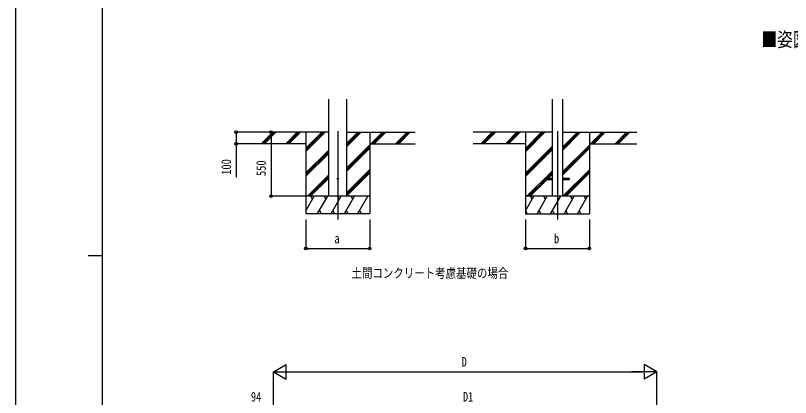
# Model space of a CAD drawing. Units: millimetres, scale not verified. Extents: x -10512 to 10512, y -7425 to 7425.
# Drawn here: x -10512 to -3839, y -908 to 2377 of the extents above; entities that cross this region are included whole.
import ezdxf
from ezdxf.enums import TextEntityAlignment as Align

# ---------------------------------------------------------------- set-up
doc = ezdxf.new("R2010")
doc.units = ezdxf.units.MM
doc.header["$LTSCALE"] = 30
for name, color, linetype in [('0-2_USER1', 3, 'Continuous'), ('0-4_YKK_12', 2, 'Continuous'), ('0-5_YKK_A1', 4, 'Continuous'), ('0-6_YKK_D', 6, 'Continuous'), ('0-7_YKK_ZWAK', 7, 'Continuous')]:
    doc.layers.add(name, color=color, linetype=linetype)
doc.styles.add('ＭＳ ゴシック', font='')
doc.styles.get('ＭＳ ゴシック').set_extended_font_data('MS Gothic')

msp = doc.modelspace()

# ---------------------------------------------------------------- linework, layer by layer
at = {"layer": '0-4_YKK_12'}
for p, q in [((-7737.5, 1382.6), (-7737.5, 623.39)), ((-5846.5, 1381.6), (-5846.5, 622.39))]:
    msp.add_line(p, q, dxfattribs=at)
at = {"layer": '0-5_YKK_A1'}
for p, q in [((-7815.25, 823.39), (-7815.25, 1658.74)), ((-7659.75, 823.39), (-7659.75, 1658.74)), ((-5891.7, 1657.74), (-5891.7, 822.39)), ((-5801.3, 1657.74), (-5801.3, 822.39)), ((-7815.25, 1373.39), (-8463.45, 1373.39)), ((-8396.76, 1274.8), (-8298.17, 1373.39)), ((-8384.03, 1273.39), (-8284.02, 1373.39)), ((-8369.88, 1273.39), (-8269.88, 1373.39)), ((-8184.63, 1274.8), (-8086.03, 1373.39)), ((-8171.89, 1273.39), (-8071.89, 1373.39)), ((-8157.75, 1273.39), (-8057.75, 1373.39)), ((-8012.5, 1373.39), (-8012.5, 673.39)), ((-8012.5, 1206.51), (-7845.62, 1373.39)), ((-8012.5, 1220.65), (-7859.76, 1373.39)), ((-8012.5, 1234.8), (-7873.9, 1373.39)), ((-7659.75, 1250.89), (-7537.25, 1373.39)), ((-7659.75, 1265.04), (-7551.39, 1373.39)), ((-7659.75, 1279.18), (-7565.53, 1373.39)), ((-7659.75, 1373.39), (-7071.88, 1373.39)), ((-7462.5, 1373.39), (-7462.5, 673.39)), ((-7453.4, 1273.39), (-7353.4, 1373.39)), ((-7439.26, 1273.39), (-7339.26, 1373.39)), ((-7425.12, 1273.39), (-7325.12, 1373.39)), ((-7241.27, 1273.39), (-7141.27, 1373.39)), ((-7227.13, 1273.39), (-7127.13, 1373.39)), ((-7212.99, 1273.39), (-7112.99, 1373.39)), ((-5891.7, 1372.39), (-6572.45, 1372.39)), ((-6505.76, 1273.8), (-6407.17, 1372.39)), ((-6493.03, 1272.39), (-6393.02, 1372.39)), ((-6478.88, 1272.39), (-6378.88, 1372.39)), ((-6293.63, 1273.8), (-6195.03, 1372.39)), ((-6280.89, 1272.39), (-6180.89, 1372.39)), ((-6266.75, 1272.39), (-6166.75, 1372.39)), ((-6121.5, 1372.39), (-6121.5, 672.39)), ((-6121.5, 1205.51), (-5954.62, 1372.39)), ((-6121.5, 1219.65), (-5968.76, 1372.39)), ((-6121.5, 1233.8), (-5982.9, 1372.39)), ((-5801.3, 1217.34), (-5646.25, 1372.39)), ((-5801.3, 1231.49), (-5660.39, 1372.39)), ((-5801.3, 1245.63), (-5674.53, 1372.39)), ((-5801.3, 1372.39), (-5163.29, 1372.39)), ((-5571.5, 1372.39), (-5571.5, 672.39)), ((-5562.4, 1272.39), (-5462.4, 1372.39)), ((-5548.26, 1272.39), (-5448.26, 1372.39)), ((-5534.12, 1272.39), (-5434.12, 1372.39)), ((-5350.27, 1272.39), (-5250.27, 1372.39)), ((-5336.13, 1272.39), (-5236.13, 1372.39)), ((-5321.99, 1272.39), (-5221.99, 1372.39)), ((-8012.5, 1273.39), (-8463.45, 1273.39)), ((-7462.5, 1273.39), (-7071.88, 1273.39)), ((-6121.5, 1272.39), (-6572.45, 1272.39)), ((-5571.5, 1272.39), (-5163.29, 1272.39)), ((-8012.5, 1022.67), (-7815.25, 1219.91)), ((-8012.5, 1008.52), (-7815.25, 1205.77)), ((-7659.75, 1067.05), (-7462.5, 1264.3)), ((-7659.75, 1052.91), (-7462.5, 1250.15)), ((-7659.75, 1038.76), (-7462.5, 1236.01)), ((-6121.5, 1021.67), (-5891.7, 1251.46)), ((-6121.5, 1007.52), (-5891.7, 1237.32)), ((-6121.5, 993.38), (-5891.7, 1223.18)), ((-5801.3, 1033.5), (-5571.5, 1263.3)), ((-5801.3, 1019.36), (-5571.5, 1249.15)), ((-5801.3, 1005.21), (-5571.5, 1235.01)), ((-8012.5, 994.38), (-7815.25, 1191.63)), ((-7999.64, 823.39), (-7815.25, 1007.78)), ((-7659.75, 854.92), (-7462.5, 1052.17)), ((-7659.75, 840.78), (-7462.5, 1038.02)), ((-7659.75, 826.63), (-7462.5, 1023.88)), ((-6108.64, 822.39), (-5891.7, 1039.33)), ((-5940, 976.89), (-5891.7, 1025.19)), ((-5925.86, 976.89), (-5891.7, 1011.05)), ((-5800.28, 822.39), (-5571.5, 1051.17)), ((-5786.13, 822.39), (-5571.5, 1037.02)), ((-5771.99, 822.39), (-5571.5, 1022.88)), ((-7985.5, 823.39), (-7815.25, 993.64)), ((-7971.36, 823.39), (-7815.25, 979.5)), ((-6094.5, 822.39), (-5946.5, 970.39)), ((-6080.36, 822.39), (-5934.86, 967.89)), ((-5946.5, 976.89), (-5946.5, 967.89)), ((-5946.5, 976.89), (-5891.7, 976.89)), ((-5946.5, 967.89), (-5891.7, 967.89)), ((-5801.3, 976.89), (-5746.5, 976.89)), ((-5801.3, 967.89), (-5746.5, 967.89)), ((-5746.5, 976.89), (-5746.5, 967.89)), ((-7462.5, 823.39), (-8012.5, 823.39)), ((-8012.5, 697.94), (-7940.07, 823.39)), ((-7955.07, 797.41), (-7970.07, 823.39)), ((-7911.2, 673.39), (-7824.6, 823.39)), ((-7839.6, 797.41), (-7854.6, 823.39)), ((-7795.73, 673.39), (-7709.13, 823.39)), ((-7724.13, 797.41), (-7739.13, 823.39)), ((-7680.26, 673.39), (-7593.66, 823.39)), ((-7608.66, 797.41), (-7623.66, 823.39)), ((-7564.79, 673.39), (-7478.19, 823.39)), ((-7508.19, 823.39), (-7508.19, 823.39)), ((-5571.5, 822.39), (-6121.5, 822.39)), ((-6121.5, 696.94), (-6049.07, 822.39)), ((-6064.07, 796.41), (-6079.07, 822.39)), ((-6020.2, 672.39), (-5933.6, 822.39)), ((-5948.6, 796.41), (-5963.6, 822.39)), ((-5904.73, 672.39), (-5818.13, 822.39)), ((-5833.13, 796.41), (-5848.13, 822.39)), ((-5789.26, 672.39), (-5702.66, 822.39)), ((-5717.66, 796.41), (-5732.66, 822.39)), ((-5673.79, 672.39), (-5587.19, 822.39)), ((-5602.19, 796.41), (-5617.19, 822.39)), ((-8012.5, 673.39), (-7462.5, 673.39)), ((-7896.2, 699.37), (-7881.21, 673.39)), ((-7780.73, 699.37), (-7765.74, 673.39)), ((-7665.26, 699.37), (-7650.26, 673.39)), ((-7549.79, 699.37), (-7534.8, 673.39)), ((-6121.5, 672.39), (-5571.5, 672.39)), ((-6120.67, 698.37), (-6105.67, 672.39)), ((-6005.2, 698.37), (-5990.21, 672.39)), ((-5889.73, 698.37), (-5874.74, 672.39)), ((-5774.26, 698.37), (-5759.26, 672.39)), ((-5658.79, 698.37), (-5643.79, 672.39))]:
    msp.add_line(p, q, dxfattribs=at)
msp.add_circle((-7737.5, 973.39), 5, dxfattribs=at)
at = {"layer": '0-6_YKK_D'}
for p, q in [((-8397.84, 1373.39), (-8613.5, 1373.39)), ((-8238.56, 1373.39), (-8313.5, 1373.39)), ((-8312.5, 1373.39), (-8312.5, 823.39)), ((-8397.84, 1273.39), (-8613.5, 1273.39)), ((-8013.5, 823.39), (-8313.5, 823.39)), ((-8012.5, 623.39), (-8012.5, 372.39)), ((-7462.5, 623.39), (-7462.5, 372.39)), ((-6121.5, 622.39), (-6121.5, 372.39)), ((-5571.5, 622.39), (-5571.5, 372.39)), ((-8012.5, 373.39), (-7462.5, 373.39)), ((-6121.5, 373.39), (-5571.5, 373.39)), ((-8291.3, -687.47), (-8183.04, -624.97)), ((-8183.04, -749.97), (-8183.04, -624.97)), ((-4991.3, -687.47), (-5099.55, -624.97)), ((-5099.55, -624.97), (-5099.55, -749.97)), ((-8291.3, -1731), (-8291.3, -686.47)), ((-8291.3, -687.47), (-8183.04, -749.97)), ((-8291.3, -687.47), (-8074.79, -687.47)), ((-8166.3, -687.47), (-5116.3, -687.47)), ((-4991.3, -687.47), (-5207.8, -687.47)), ((-4991.3, -687.47), (-5099.55, -749.97)), ((-4991.3, -1772.36), (-4991.3, -686.47))]:
    msp.add_line(p, q, dxfattribs=at)
msp.add_lwpolyline([(-8612.5, 1373.39), (-8612.5, 1273.39), (-8612.5, 986.89)], dxfattribs=at)
for centre in [(-8612.5, 1373.39), (-8312.5, 1373.39), (-8612.5, 1273.39), (-8312.5, 823.39), (-8012.5, 373.39), (-7462.5, 373.39), (-6121.5, 373.39), (-5571.5, 373.39)]:
    msp.add_circle(centre, 10.62, dxfattribs=at)
at = {"layer": '0-7_YKK_ZWAK'}
for p, q in [((-9762.45, -6312.5), (-9762.45, 6937.5)), ((-9887.45, 312.5), (-9762.45, 312.5))]:
    msp.add_line(p, q, dxfattribs=at)
msp.add_lwpolyline([(-10512.5, -7425), (10512.5, -7425), (10512.5, 7425), (-10512.5, 7425)], close=True, dxfattribs=at)

# ---------------------------------------------------------------- texts
at = {"layer": '0-2_USER1', "style": 'ＭＳ ゴシック', "width": 0.8}
for s, height, p in [('■姿図', 123.8, (-4089.85, 2071.68)), ('土間コンクリート考慮基礎の場合', 82.48, (-7619.52, 95.89))]:
    msp.add_text(s, height=height, dxfattribs=at).set_placement(p, align=Align.BOTTOM_LEFT)
at = {"layer": '0-6_YKK_D', "style": 'ＭＳ ゴシック', "width": 0.8}
for s, p in [('100', (-8632.5, 1006.89)), ('550', (-8332.5, 996.39))]:
    msp.add_text(s, height=82.48, rotation=90, dxfattribs=at).set_placement(p, align=Align.BOTTOM_LEFT)
for s, p in [('a', (-7767.5, 393.39)), ('b', (-5876.5, 393.39)), ('D', (-6671.3, -667.47)), ('94', (-8485.8, -967.47)), ('D1', (-6660.3, -967.47))]:
    msp.add_text(s, height=82.48, dxfattribs=at).set_placement(p, align=Align.BOTTOM_LEFT)

doc.saveas('drawing.dxf')
